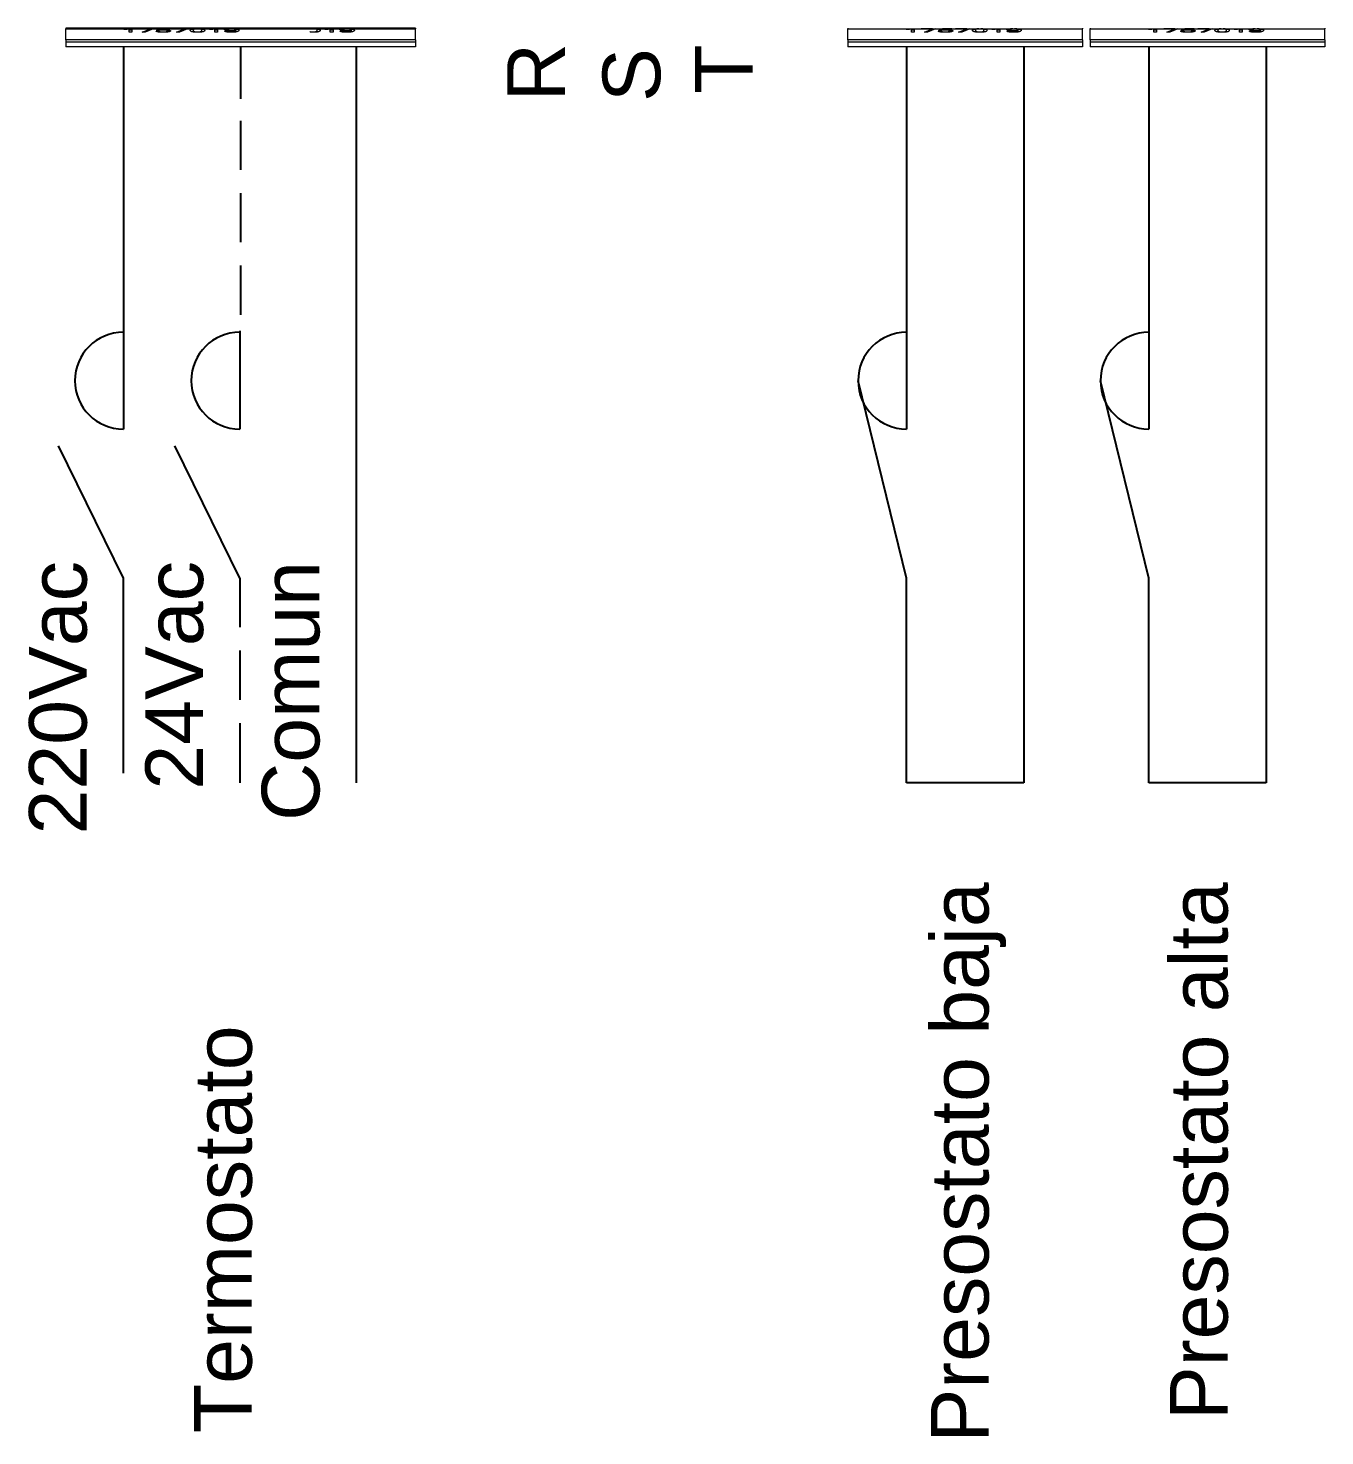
# Model space of a CAD drawing. Header units: millimetres. Extents: x -118 to 1430, y 370 to 641.
# Drawn here: x 386 to 442.2, y 393.8 to 454.8 of the extents above; entities that cross this region are included whole.
import ezdxf

# ---------------------------------------------------------------- set-up
doc = ezdxf.new("R2010")
doc.units = ezdxf.units.MM
doc.layers.add('TANGENT EDGES', color=7, linetype='Continuous', lineweight=0)
doc.layers.add('VISIBLE', color=7, linetype='Continuous', lineweight=0)
doc.styles.get("Standard").update_dxf_attribs({"font": 'arial.ttf'})

msp = doc.modelspace()

# ---------------------------------------------------------------- linework, layer by layer
for p, q in [((390.133, 453.97), (390.133, 437.406)), ((395.213, 453.97), (395.213, 451.717)), ((400.213, 453.97), (400.213, 422.078)), ((400.213, 453.97), (400.213, 422.078)), ((424.058, 453.97), (424.058, 437.406)), ((429.138, 453.97), (429.138, 422.078)), ((434.558, 453.97), (434.558, 437.406)), ((439.638, 453.97), (439.638, 422.078)), ((395.213, 450.767), (395.213, 448.639)), ((395.213, 447.627), (395.213, 445.499)), ((395.213, 444.487), (395.213, 442.358)), ((395.173, 441.663), (395.173, 437.406)), ((424.058, 430.951), (421.959, 439.505)), ((434.558, 430.951), (432.459, 439.505)), ((390.133, 430.951), (387.325, 436.677)), ((395.173, 430.951), (392.365, 436.677)), ((390.133, 422.503), (390.133, 430.951)), ((395.173, 430.951), (395.173, 428.823)), ((424.058, 422.078), (424.058, 430.951)), ((434.558, 422.078), (434.558, 430.951)), ((395.173, 427.811), (395.173, 425.682)), ((395.173, 424.671), (395.173, 422.078)), ((429.138, 422.078), (424.058, 422.078)), ((439.638, 422.078), (434.558, 422.078))]:
    msp.add_line(p, q)
for centre in [(390.133, 439.505), (395.173, 439.505), (424.058, 439.505), (434.558, 439.505)]:
    msp.add_arc(centre, 2.099, 90, 270)
at = {"layer": 'TANGENT EDGES'}
for p, q in [((402.793, 454.774), (387.633, 454.774)), ((391.646, 454.608), (391.646, 454.643)), ((391.85, 454.691), (391.85, 454.709)), ((391.853, 454.596), (391.853, 454.613)), ((391.995, 454.681), (391.995, 454.705)), ((392.089, 454.613), (392.089, 454.695)), ((393.207, 454.736), (393.207, 454.75)), ((393.344, 454.596), (393.344, 454.613)), ((393.481, 454.736), (393.481, 454.75)), ((394.595, 454.673), (394.595, 454.75)), ((394.619, 454.607), (394.619, 454.637)), ((394.687, 454.74), (394.687, 454.75)), ((394.796, 454.657), (394.796, 454.674)), ((394.8, 454.596), (394.8, 454.613)), ((394.959, 454.736), (394.959, 454.75)), ((398.207, 454.736), (398.207, 454.75)), ((398.344, 454.596), (398.344, 454.613)), ((398.481, 454.736), (398.481, 454.75)), ((399.595, 454.673), (399.595, 454.75)), ((399.619, 454.607), (399.619, 454.637)), ((399.687, 454.74), (399.687, 454.75)), ((399.796, 454.657), (399.796, 454.674)), ((399.8, 454.596), (399.8, 454.613)), ((399.959, 454.736), (399.959, 454.75)), ((425.531, 454.608), (425.531, 454.643)), ((425.735, 454.691), (425.735, 454.709)), ((425.738, 454.596), (425.738, 454.613)), ((425.88, 454.681), (425.88, 454.705)), ((425.974, 454.613), (425.974, 454.695)), ((427.092, 454.736), (427.092, 454.75)), ((427.229, 454.596), (427.229, 454.613)), ((427.366, 454.736), (427.366, 454.75)), ((428.48, 454.673), (428.48, 454.75)), ((428.504, 454.607), (428.504, 454.637)), ((428.572, 454.74), (428.572, 454.75)), ((428.681, 454.657), (428.681, 454.674)), ((428.685, 454.596), (428.685, 454.613)), ((428.844, 454.736), (428.844, 454.75)), ((436.031, 454.608), (436.031, 454.643)), ((436.235, 454.691), (436.235, 454.709)), ((436.238, 454.596), (436.238, 454.613)), ((436.38, 454.681), (436.38, 454.705)), ((436.474, 454.613), (436.474, 454.695)), ((437.592, 454.736), (437.592, 454.75)), ((437.729, 454.596), (437.729, 454.613)), ((437.866, 454.736), (437.866, 454.75)), ((438.98, 454.673), (438.98, 454.75)), ((439.004, 454.607), (439.004, 454.637)), ((439.072, 454.74), (439.072, 454.75)), ((439.181, 454.657), (439.181, 454.674)), ((439.185, 454.596), (439.185, 454.613)), ((439.344, 454.736), (439.344, 454.75)), ((402.793, 454.17), (387.633, 454.17)), ((431.678, 454.17), (421.518, 454.17)), ((442.178, 454.17), (432.018, 454.17))]:
    msp.add_line(p, q, dxfattribs=at)
at = {"layer": 'VISIBLE'}
for p, q in [((387.633, 454.774), (387.633, 454.75)), ((387.633, 454.75), (402.793, 454.75)), ((387.633, 454.27), (387.633, 454.75)), ((387.633, 454.27), (387.633, 454.17)), ((402.793, 454.27), (387.633, 454.27)), ((390.154, 454.721), (390.154, 454.738)), ((390.384, 454.729), (390.384, 454.75)), ((390.384, 454.599), (390.384, 454.729)), ((390.384, 454.698), (390.506, 454.698)), ((390.506, 454.599), (390.384, 454.599)), ((390.506, 454.75), (390.506, 454.599)), ((390.812, 454.745), (390.812, 454.75)), ((391.301, 454.745), (390.812, 454.745)), ((390.945, 454.599), (391.301, 454.745)), ((391.083, 454.599), (390.945, 454.599)), ((391.43, 454.75), (391.083, 454.599)), ((391.083, 454.599), (391.083, 454.655)), ((391.301, 454.745), (391.301, 454.75)), ((391.43, 454.75), (391.43, 454.75)), ((391.546, 454.643), (391.673, 454.643)), ((391.58, 454.677), (391.614, 454.75)), ((391.677, 454.677), (391.58, 454.677)), ((391.677, 454.677), (391.677, 454.75)), ((391.705, 454.699), (391.705, 454.75)), ((391.726, 454.745), (391.705, 454.699)), ((391.726, 454.745), (391.726, 454.75)), ((392.132, 454.745), (391.726, 454.745)), ((392.051, 454.653), (392.051, 454.7)), ((392.132, 454.75), (392.132, 454.745)), ((392.296, 454.745), (392.296, 454.75)), ((392.785, 454.745), (392.296, 454.745)), ((392.429, 454.599), (392.785, 454.745)), ((392.566, 454.599), (392.429, 454.599)), ((392.913, 454.75), (392.566, 454.599)), ((392.566, 454.599), (392.566, 454.655)), ((392.785, 454.745), (392.785, 454.75)), ((392.913, 454.75), (392.913, 454.75)), ((393.16, 454.682), (393.16, 454.75)), ((393.528, 454.682), (393.528, 454.75)), ((393.863, 454.721), (393.863, 454.738)), ((394.092, 454.729), (394.092, 454.75)), ((394.092, 454.599), (394.092, 454.729)), ((394.092, 454.698), (394.215, 454.698)), ((394.215, 454.599), (394.092, 454.599)), ((394.215, 454.75), (394.215, 454.599)), ((394.529, 454.637), (394.655, 454.637)), ((394.64, 454.712), (394.64, 454.75)), ((395.014, 454.675), (395.014, 454.692)), ((395.015, 454.692), (395.015, 454.75)), ((395.038, 454.75), (395.052, 454.747)), ((398.528, 454.682), (398.528, 454.75)), ((398.863, 454.721), (398.863, 454.738)), ((399.092, 454.729), (399.092, 454.75)), ((399.092, 454.599), (399.092, 454.729)), ((399.092, 454.698), (399.215, 454.698)), ((399.215, 454.599), (399.092, 454.599)), ((399.215, 454.75), (399.215, 454.599)), ((399.529, 454.637), (399.655, 454.637)), ((399.64, 454.712), (399.64, 454.75)), ((400.014, 454.675), (400.014, 454.692)), ((400.015, 454.692), (400.015, 454.75)), ((400.038, 454.75), (400.052, 454.747)), ((402.793, 454.774), (402.793, 454.75)), ((402.793, 454.27), (402.793, 454.75)), ((402.793, 454.27), (402.793, 454.17)), ((421.518, 454.774), (421.518, 454.75)), ((421.518, 454.75), (431.678, 454.75)), ((421.518, 454.27), (421.518, 454.75)), ((421.518, 454.27), (421.518, 454.17)), ((431.678, 454.27), (421.518, 454.27)), ((424.039, 454.721), (424.039, 454.738)), ((424.269, 454.729), (424.269, 454.75)), ((424.269, 454.599), (424.269, 454.729)), ((424.269, 454.698), (424.391, 454.698)), ((424.391, 454.599), (424.269, 454.599)), ((424.391, 454.75), (424.391, 454.599)), ((424.697, 454.745), (424.697, 454.75)), ((425.186, 454.745), (424.697, 454.745)), ((424.83, 454.599), (425.186, 454.745)), ((424.968, 454.599), (424.83, 454.599)), ((425.315, 454.75), (424.968, 454.599)), ((424.968, 454.599), (424.968, 454.655)), ((425.186, 454.745), (425.186, 454.75)), ((425.315, 454.75), (425.315, 454.75)), ((425.431, 454.643), (425.558, 454.643)), ((425.465, 454.677), (425.499, 454.75)), ((425.562, 454.677), (425.465, 454.677)), ((425.562, 454.677), (425.562, 454.75)), ((425.59, 454.699), (425.59, 454.75)), ((425.611, 454.745), (425.59, 454.699)), ((425.611, 454.745), (425.611, 454.75)), ((426.017, 454.745), (425.611, 454.745)), ((425.936, 454.653), (425.936, 454.7)), ((426.017, 454.75), (426.017, 454.745)), ((426.18, 454.745), (426.18, 454.75)), ((426.67, 454.745), (426.18, 454.745)), ((426.314, 454.599), (426.67, 454.745)), ((426.451, 454.599), (426.314, 454.599)), ((426.798, 454.75), (426.451, 454.599)), ((426.451, 454.599), (426.451, 454.655)), ((426.67, 454.745), (426.67, 454.75)), ((426.798, 454.75), (426.798, 454.75)), ((427.045, 454.682), (427.045, 454.75)), ((427.413, 454.682), (427.413, 454.75)), ((427.748, 454.721), (427.748, 454.738)), ((427.977, 454.729), (427.977, 454.75)), ((427.977, 454.599), (427.977, 454.729)), ((427.977, 454.698), (428.1, 454.698)), ((428.1, 454.599), (427.977, 454.599)), ((428.1, 454.75), (428.1, 454.599)), ((428.414, 454.637), (428.54, 454.637)), ((428.525, 454.712), (428.525, 454.75)), ((428.899, 454.675), (428.899, 454.692)), ((428.9, 454.692), (428.9, 454.75)), ((428.923, 454.75), (428.937, 454.747)), ((431.678, 454.774), (431.678, 454.75)), ((431.678, 454.27), (431.678, 454.75)), ((431.678, 454.27), (431.678, 454.17)), ((432.018, 454.774), (432.018, 454.75)), ((432.018, 454.75), (442.178, 454.75)), ((432.018, 454.27), (432.018, 454.75)), ((432.018, 454.27), (432.018, 454.17)), ((442.178, 454.27), (432.018, 454.27)), ((434.539, 454.721), (434.539, 454.738)), ((434.769, 454.729), (434.769, 454.75)), ((434.769, 454.599), (434.769, 454.729)), ((434.769, 454.698), (434.891, 454.698)), ((434.891, 454.599), (434.769, 454.599)), ((434.891, 454.75), (434.891, 454.599)), ((435.197, 454.745), (435.197, 454.75)), ((435.686, 454.745), (435.197, 454.745)), ((435.33, 454.599), (435.686, 454.745)), ((435.468, 454.599), (435.33, 454.599)), ((435.815, 454.75), (435.468, 454.599)), ((435.468, 454.599), (435.468, 454.655)), ((435.686, 454.745), (435.686, 454.75)), ((435.815, 454.75), (435.815, 454.75)), ((435.931, 454.643), (436.058, 454.643)), ((435.965, 454.677), (435.999, 454.75)), ((436.062, 454.677), (435.965, 454.677)), ((436.062, 454.677), (436.062, 454.75)), ((436.09, 454.699), (436.09, 454.75)), ((436.111, 454.745), (436.09, 454.699)), ((436.111, 454.745), (436.111, 454.75)), ((436.517, 454.745), (436.111, 454.745)), ((436.436, 454.653), (436.436, 454.7)), ((436.517, 454.75), (436.517, 454.745)), ((436.68, 454.745), (436.68, 454.75)), ((437.17, 454.745), (436.68, 454.745)), ((436.814, 454.599), (437.17, 454.745)), ((436.951, 454.599), (436.814, 454.599)), ((437.298, 454.75), (436.951, 454.599)), ((436.951, 454.599), (436.951, 454.655)), ((437.17, 454.745), (437.17, 454.75)), ((437.298, 454.75), (437.298, 454.75)), ((437.545, 454.682), (437.545, 454.75)), ((437.913, 454.682), (437.913, 454.75)), ((438.248, 454.721), (438.248, 454.738)), ((438.477, 454.729), (438.477, 454.75)), ((438.477, 454.599), (438.477, 454.729)), ((438.477, 454.698), (438.6, 454.698)), ((438.6, 454.599), (438.477, 454.599)), ((438.6, 454.75), (438.6, 454.599)), ((438.914, 454.637), (439.04, 454.637)), ((439.025, 454.712), (439.025, 454.75)), ((439.399, 454.675), (439.399, 454.692)), ((439.4, 454.692), (439.4, 454.75)), ((439.423, 454.75), (439.437, 454.747)), ((442.178, 454.774), (442.178, 454.75)), ((442.178, 454.27), (442.178, 454.75)), ((442.178, 454.27), (442.178, 454.17)), ((387.633, 454.17), (387.633, 453.97)), ((402.793, 453.97), (387.633, 453.97)), ((402.793, 454.17), (402.793, 453.97)), ((421.518, 454.17), (421.518, 453.97)), ((431.678, 453.97), (421.518, 453.97)), ((431.678, 454.17), (431.678, 453.97)), ((432.018, 454.17), (432.018, 453.97)), ((442.178, 453.97), (432.018, 453.97)), ((442.178, 454.17), (442.178, 453.97))]:
    msp.add_line(p, q, dxfattribs=at)
for points in [[(390.154, 454.738), (390.299, 454.738), (390.364, 454.75)], [(390.384, 454.729), (390.31, 454.721), (390.154, 454.721)], [(391.646, 454.608), (391.56, 454.62), (391.546, 454.643)], [(391.853, 454.596), (391.732, 454.596), (391.646, 454.608)], [(391.673, 454.643), (391.683, 454.628), (391.733, 454.62)], [(391.85, 454.691), (391.748, 454.691), (391.677, 454.677)], [(391.705, 454.699), (391.775, 454.709), (391.882, 454.709)], [(391.733, 454.62), (391.783, 454.613), (391.853, 454.613)], [(391.995, 454.681), (391.939, 454.691), (391.85, 454.691)], [(391.853, 454.613), (391.941, 454.613), (391.996, 454.625)], [(392.089, 454.613), (392, 454.596), (391.853, 454.596)], [(391.882, 454.709), (392.001, 454.709), (392.09, 454.694)], [(392.051, 454.653), (392.051, 454.671), (391.995, 454.681)], [(391.996, 454.625), (392.051, 454.636), (392.051, 454.653)], [(392.178, 454.655), (392.178, 454.63), (392.089, 454.613)], [(392.09, 454.694), (392.178, 454.68), (392.178, 454.655)], [(393.033, 454.682), (393.033, 454.729), (393.127, 454.75)], [(393.344, 454.596), (393.033, 454.596), (393.033, 454.682)], [(393.16, 454.706), (393.102, 454.715), (393.071, 454.731)], [(393.207, 454.736), (393.16, 454.72), (393.16, 454.682)], [(393.16, 454.682), (393.16, 454.643), (393.207, 454.628)], [(393.304, 454.75), (393.243, 454.747), (393.207, 454.736)], [(393.207, 454.628), (393.254, 454.613), (393.344, 454.613)], [(393.655, 454.682), (393.655, 454.596), (393.344, 454.596)], [(393.344, 454.613), (393.434, 454.613), (393.481, 454.628)], [(393.481, 454.736), (393.445, 454.747), (393.384, 454.75)], [(393.528, 454.682), (393.528, 454.72), (393.481, 454.736)], [(393.481, 454.628), (393.528, 454.643), (393.528, 454.682)], [(393.617, 454.731), (393.586, 454.715), (393.528, 454.706)], [(393.562, 454.75), (393.655, 454.729), (393.655, 454.682)], [(393.863, 454.738), (394.008, 454.738), (394.073, 454.75)], [(394.092, 454.729), (394.018, 454.721), (393.863, 454.721)], [(394.513, 454.711), (394.513, 454.734), (394.589, 454.75)], [(394.595, 454.673), (394.513, 454.688), (394.513, 454.711)], [(394.619, 454.607), (394.545, 454.617), (394.529, 454.637)], [(394.796, 454.657), (394.677, 454.657), (394.595, 454.673)], [(394.8, 454.596), (394.693, 454.596), (394.619, 454.607)], [(394.687, 454.74), (394.64, 454.729), (394.64, 454.712)], [(394.64, 454.712), (394.64, 454.695), (394.688, 454.685)], [(394.655, 454.637), (394.671, 454.613), (394.808, 454.613)], [(394.772, 454.75), (394.721, 454.748), (394.687, 454.74)], [(394.688, 454.685), (394.736, 454.674), (394.818, 454.674)], [(395.014, 454.675), (394.92, 454.657), (394.796, 454.657)], [(395.138, 454.687), (395.138, 454.596), (394.8, 454.596)], [(394.808, 454.613), (394.896, 454.613), (394.95, 454.629)], [(394.818, 454.674), (394.919, 454.674), (395.015, 454.692)], [(394.959, 454.736), (394.917, 454.747), (394.855, 454.75)], [(394.95, 454.629), (395.004, 454.645), (395.014, 454.675)], [(395.015, 454.692), (395.013, 454.721), (394.959, 454.736)], [(395.096, 454.733), (395.066, 454.718), (395.015, 454.709)], [(395.052, 454.747), (395.138, 454.726), (395.138, 454.687)], [(398.304, 454.75), (398.243, 454.747), (398.207, 454.736)], [(398.207, 454.628), (398.254, 454.613), (398.344, 454.613)], [(398.655, 454.682), (398.655, 454.596), (398.344, 454.596)], [(398.344, 454.613), (398.434, 454.613), (398.481, 454.628)], [(398.481, 454.736), (398.445, 454.747), (398.384, 454.75)], [(398.528, 454.682), (398.528, 454.72), (398.481, 454.736)], [(398.481, 454.628), (398.528, 454.643), (398.528, 454.682)], [(398.617, 454.731), (398.586, 454.715), (398.528, 454.706)], [(398.562, 454.75), (398.655, 454.729), (398.655, 454.682)], [(398.863, 454.738), (399.008, 454.738), (399.073, 454.75)], [(399.092, 454.729), (399.018, 454.721), (398.863, 454.721)], [(399.513, 454.711), (399.513, 454.734), (399.589, 454.75)], [(399.595, 454.673), (399.513, 454.688), (399.513, 454.711)], [(399.619, 454.607), (399.545, 454.617), (399.529, 454.637)], [(399.796, 454.657), (399.677, 454.657), (399.595, 454.673)], [(399.8, 454.596), (399.693, 454.596), (399.619, 454.607)], [(399.687, 454.74), (399.64, 454.729), (399.64, 454.712)], [(399.64, 454.712), (399.64, 454.695), (399.688, 454.685)], [(399.655, 454.637), (399.671, 454.613), (399.808, 454.613)], [(399.772, 454.75), (399.721, 454.748), (399.687, 454.74)], [(399.688, 454.685), (399.736, 454.674), (399.818, 454.674)], [(400.014, 454.675), (399.92, 454.657), (399.796, 454.657)], [(400.138, 454.687), (400.138, 454.596), (399.8, 454.596)], [(399.808, 454.613), (399.896, 454.613), (399.95, 454.629)], [(399.818, 454.674), (399.919, 454.674), (400.015, 454.692)], [(399.959, 454.736), (399.917, 454.747), (399.855, 454.75)], [(399.95, 454.629), (400.004, 454.645), (400.014, 454.675)], [(400.015, 454.692), (400.013, 454.721), (399.959, 454.736)], [(400.096, 454.733), (400.066, 454.718), (400.015, 454.709)], [(400.052, 454.747), (400.138, 454.726), (400.138, 454.687)], [(424.039, 454.738), (424.184, 454.738), (424.249, 454.75)], [(424.269, 454.729), (424.195, 454.721), (424.039, 454.721)], [(425.531, 454.608), (425.445, 454.62), (425.431, 454.643)], [(425.738, 454.596), (425.616, 454.596), (425.531, 454.608)], [(425.558, 454.643), (425.568, 454.628), (425.618, 454.62)], [(425.735, 454.691), (425.633, 454.691), (425.562, 454.677)], [(425.59, 454.699), (425.66, 454.709), (425.767, 454.709)], [(425.618, 454.62), (425.668, 454.613), (425.738, 454.613)], [(425.88, 454.681), (425.824, 454.691), (425.735, 454.691)], [(425.738, 454.613), (425.826, 454.613), (425.881, 454.625)], [(425.974, 454.613), (425.885, 454.596), (425.738, 454.596)], [(425.767, 454.709), (425.886, 454.709), (425.975, 454.694)], [(425.936, 454.653), (425.936, 454.671), (425.88, 454.681)], [(425.881, 454.625), (425.936, 454.636), (425.936, 454.653)], [(426.063, 454.655), (426.063, 454.63), (425.974, 454.613)], [(425.975, 454.694), (426.063, 454.68), (426.063, 454.655)], [(426.918, 454.682), (426.918, 454.729), (427.011, 454.75)], [(427.229, 454.596), (426.918, 454.596), (426.918, 454.682)], [(427.045, 454.706), (426.987, 454.715), (426.956, 454.731)], [(427.092, 454.736), (427.045, 454.72), (427.045, 454.682)], [(427.045, 454.682), (427.045, 454.643), (427.092, 454.628)], [(427.189, 454.75), (427.128, 454.747), (427.092, 454.736)], [(427.092, 454.628), (427.139, 454.613), (427.229, 454.613)], [(427.54, 454.682), (427.54, 454.596), (427.229, 454.596)], [(427.229, 454.613), (427.319, 454.613), (427.366, 454.628)], [(427.366, 454.736), (427.33, 454.747), (427.269, 454.75)], [(427.413, 454.682), (427.413, 454.72), (427.366, 454.736)], [(427.366, 454.628), (427.413, 454.643), (427.413, 454.682)], [(427.502, 454.731), (427.471, 454.715), (427.413, 454.706)], [(427.446, 454.75), (427.54, 454.729), (427.54, 454.682)], [(427.748, 454.738), (427.893, 454.738), (427.958, 454.75)], [(427.977, 454.729), (427.903, 454.721), (427.748, 454.721)], [(428.398, 454.711), (428.398, 454.734), (428.474, 454.75)], [(428.48, 454.673), (428.398, 454.688), (428.398, 454.711)], [(428.504, 454.607), (428.429, 454.617), (428.414, 454.637)], [(428.681, 454.657), (428.562, 454.657), (428.48, 454.673)], [(428.685, 454.596), (428.578, 454.596), (428.504, 454.607)], [(428.572, 454.74), (428.525, 454.729), (428.525, 454.712)], [(428.525, 454.712), (428.525, 454.695), (428.573, 454.685)], [(428.54, 454.637), (428.556, 454.613), (428.693, 454.613)], [(428.657, 454.75), (428.606, 454.748), (428.572, 454.74)], [(428.573, 454.685), (428.621, 454.674), (428.703, 454.674)], [(428.899, 454.675), (428.804, 454.657), (428.681, 454.657)], [(429.023, 454.687), (429.023, 454.596), (428.685, 454.596)], [(428.693, 454.613), (428.781, 454.613), (428.834, 454.629)], [(428.703, 454.674), (428.804, 454.674), (428.9, 454.692)], [(428.844, 454.736), (428.802, 454.747), (428.74, 454.75)], [(428.834, 454.629), (428.888, 454.645), (428.899, 454.675)], [(428.9, 454.692), (428.898, 454.721), (428.844, 454.736)], [(428.981, 454.733), (428.951, 454.718), (428.9, 454.709)], [(428.937, 454.747), (429.023, 454.726), (429.023, 454.687)], [(434.539, 454.738), (434.684, 454.738), (434.749, 454.75)], [(434.769, 454.729), (434.695, 454.721), (434.539, 454.721)], [(436.031, 454.608), (435.945, 454.62), (435.931, 454.643)], [(436.238, 454.596), (436.116, 454.596), (436.031, 454.608)], [(436.058, 454.643), (436.068, 454.628), (436.118, 454.62)], [(436.235, 454.691), (436.133, 454.691), (436.062, 454.677)], [(436.09, 454.699), (436.16, 454.709), (436.267, 454.709)], [(436.118, 454.62), (436.168, 454.613), (436.238, 454.613)], [(436.38, 454.681), (436.324, 454.691), (436.235, 454.691)], [(436.238, 454.613), (436.326, 454.613), (436.381, 454.625)], [(436.474, 454.613), (436.385, 454.596), (436.238, 454.596)], [(436.267, 454.709), (436.386, 454.709), (436.475, 454.694)], [(436.436, 454.653), (436.436, 454.671), (436.38, 454.681)], [(436.381, 454.625), (436.436, 454.636), (436.436, 454.653)], [(436.563, 454.655), (436.563, 454.63), (436.474, 454.613)], [(436.475, 454.694), (436.563, 454.68), (436.563, 454.655)], [(437.418, 454.682), (437.418, 454.729), (437.511, 454.75)], [(437.729, 454.596), (437.418, 454.596), (437.418, 454.682)], [(437.545, 454.706), (437.487, 454.715), (437.456, 454.731)], [(437.592, 454.736), (437.545, 454.72), (437.545, 454.682)], [(437.545, 454.682), (437.545, 454.643), (437.592, 454.628)], [(437.689, 454.75), (437.628, 454.747), (437.592, 454.736)], [(437.592, 454.628), (437.639, 454.613), (437.729, 454.613)], [(438.04, 454.682), (438.04, 454.596), (437.729, 454.596)], [(437.729, 454.613), (437.819, 454.613), (437.866, 454.628)], [(437.866, 454.736), (437.83, 454.747), (437.769, 454.75)], [(437.913, 454.682), (437.913, 454.72), (437.866, 454.736)], [(437.866, 454.628), (437.913, 454.643), (437.913, 454.682)], [(438.002, 454.731), (437.971, 454.715), (437.913, 454.706)], [(437.946, 454.75), (438.04, 454.729), (438.04, 454.682)], [(438.248, 454.738), (438.393, 454.738), (438.458, 454.75)], [(438.477, 454.729), (438.403, 454.721), (438.248, 454.721)], [(438.898, 454.711), (438.898, 454.734), (438.974, 454.75)], [(438.98, 454.673), (438.898, 454.688), (438.898, 454.711)], [(439.004, 454.607), (438.929, 454.617), (438.914, 454.637)], [(439.181, 454.657), (439.062, 454.657), (438.98, 454.673)], [(439.185, 454.596), (439.078, 454.596), (439.004, 454.607)], [(439.072, 454.74), (439.025, 454.729), (439.025, 454.712)], [(439.025, 454.712), (439.025, 454.695), (439.073, 454.685)], [(439.04, 454.637), (439.056, 454.613), (439.193, 454.613)], [(439.157, 454.75), (439.106, 454.748), (439.072, 454.74)], [(439.073, 454.685), (439.121, 454.674), (439.203, 454.674)], [(439.399, 454.675), (439.304, 454.657), (439.181, 454.657)], [(439.523, 454.687), (439.523, 454.596), (439.185, 454.596)], [(439.193, 454.613), (439.281, 454.613), (439.334, 454.629)], [(439.203, 454.674), (439.304, 454.674), (439.4, 454.692)], [(439.344, 454.736), (439.302, 454.747), (439.24, 454.75)], [(439.334, 454.629), (439.388, 454.645), (439.399, 454.675)], [(439.4, 454.692), (439.398, 454.721), (439.344, 454.736)], [(439.481, 454.733), (439.451, 454.718), (439.4, 454.709)], [(439.437, 454.747), (439.523, 454.726), (439.523, 454.687)]]:
    msp.add_open_spline(points, degree=2, dxfattribs=at)

# ---------------------------------------------------------------- texts
at = {"char_height": 2.5, "attachment_point": 3, "rotation": 90}
for s, insert in [('220Vac', (386.045, 431.692)), ('24Vac', (391.085, 431.692)), ('Comun', (396.125, 431.692)), ('Presostato baja', (425.115, 417.778)), ('Presostato alta', (435.471, 417.778)), ('Termostato', (393.197, 411.578))]:
    msp.add_mtext_dynamic_manual_height_columns(s, width=42.41678, gutter_width=12.5, heights=[0], dxfattribs=dict(at, insert=insert))
at = {"layer": 'VISIBLE', "char_height": 2.5, "attachment_point": 3, "rotation": 90}
for s, insert in [('R', (406.76, 454.128)), ('S', (410.89, 453.907)), ('T', (414.89, 454.069))]:
    msp.add_mtext_dynamic_manual_height_columns(s, width=42.41678, gutter_width=12.5, heights=[0], dxfattribs=dict(at, insert=insert))

doc.saveas('drawing.dxf')
